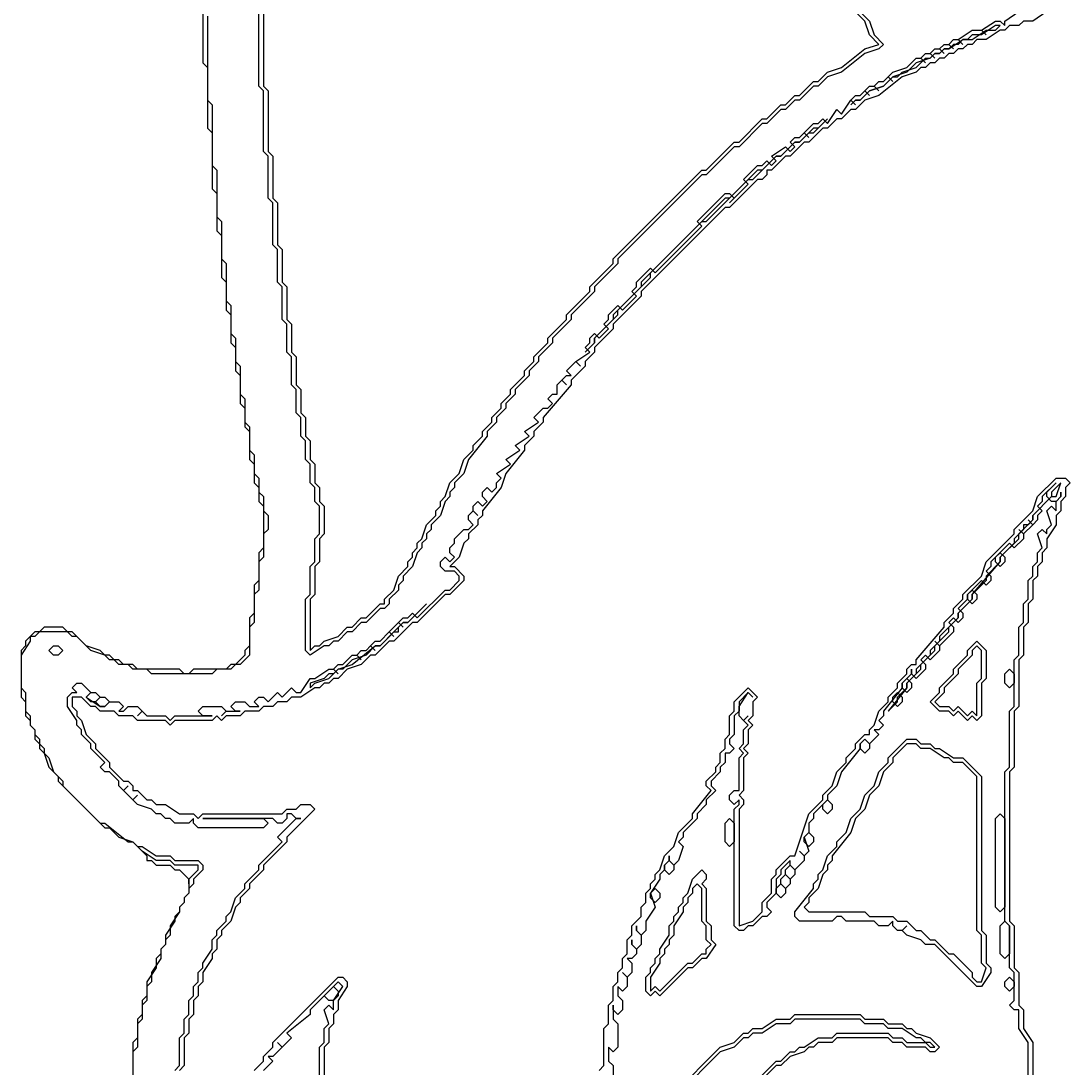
# Model space of a CAD drawing. Header units: millimetres. Extents: x 2 to 58.7, y 4.1 to 84.
# Drawn here: x 16.42 to 30.06, y 56.64 to 70.24 of the extents above; entities that cross this region are included whole.
import ezdxf

# ---------------------------------------------------------------- set-up
doc = ezdxf.new("R2010")
doc.units = ezdxf.units.MM
for name, color, linetype, true_color in [('CUT_OUTER', 1, 'Continuous', 0xa7a7a7), ('FILL_HAIR', 4, 'Continuous', 0x905530), ('FILL_SKIN', 2, 'Continuous', 0xfad3ab), ('FILL_WHITE', 3, 'Continuous', 0xf5f3f0), ('RAISED_METAL', 6, 'Continuous', 0xa7a7a7)]:
    doc.layers.add(name, color=color, linetype=linetype, true_color=true_color)

msp = doc.modelspace()

# ---------------------------------------------------------------- linework, layer by layer
at = {"layer": 'CUT_OUTER'}
msp.add_lwpolyline([(18.786, 72.848), (18.786, 69.697), (18.846, 69.636), (18.846, 68.848), (18.907, 68.788), (18.907, 68.061), (18.968, 68), (18.968, 67.515), (19.028, 67.455), (19.028, 66.909), (19.089, 66.848), (19.089, 66.485), (19.149, 66.424), (19.149, 66.061), (19.21, 66), (19.21, 65.697), (19.271, 65.636), (19.271, 65.273), (19.331, 65.212), (19.331, 64.97), (19.392, 64.909), (19.392, 64.545), (19.452, 64.485), (19.452, 64.242), (19.513, 64.182), (19.513, 64), (19.574, 63.939), (19.574, 63.394), (19.513, 63.333), (19.513, 62.97), (19.452, 62.909), (19.452, 62.545), (19.392, 62.485), (19.392, 62.121), (19.331, 62.061), (19.331, 62), (19.21, 61.879), (19.149, 61.879), (19.089, 61.818), (18.665, 61.818), (18.604, 61.758), (18.543, 61.758), (18.483, 61.818), (17.937, 61.818), (17.877, 61.879), (17.756, 61.879), (17.695, 61.939), (17.634, 61.939), (17.574, 62), (17.513, 62), (17.453, 62.061), (17.271, 62.121), (17.089, 62.303), (17.029, 62.303), (16.968, 62.364), (16.726, 62.364), (16.665, 62.303), (16.604, 62.303), (16.483, 62.182), (16.483, 62.121), (16.423, 62.061), (16.423, 61.455), (16.483, 61.394), (16.483, 61.212), (16.544, 61.152), (16.544, 61.091), (16.604, 61.03), (16.604, 60.909), (16.665, 60.848), (16.665, 60.788), (16.726, 60.727), (16.786, 60.545), (16.907, 60.424), (16.907, 60.364), (17.513, 59.758), (17.574, 59.758), (17.695, 59.636), (17.877, 59.576), (18.059, 59.394), (18.059, 59.333), (18.119, 59.333), (18.18, 59.273), (18.362, 59.273), (18.422, 59.212), (18.483, 59.212), (18.604, 59.091), (18.604, 58.909), (18.543, 58.848), (18.543, 58.788), (18.483, 58.727), (18.483, 58.667), (18.422, 58.606), (18.422, 58.545), (18.301, 58.364), (18.301, 58.242), (18.24, 58.182), (18.24, 58.121), (18.18, 58.061), (18.18, 57.939), (18.059, 57.758), (18.059, 57.576), (17.998, 57.515), (17.998, 57.333), (17.937, 57.273), (17.937, 57.03), (17.877, 56.97), (17.877, 56.606)], dxfattribs=at)
at = {"layer": 'FILL_HAIR'}
for points in [[(29.754, 70.364), (29.572, 70.242), (29.451, 70.242), (29.391, 70.182), (29.269, 70.182), (29.209, 70.121), (29.148, 70.121), (28.966, 70), (28.845, 70), (28.785, 69.939), (28.724, 69.939), (28.663, 69.879), (28.603, 69.879), (28.542, 69.818), (28.482, 69.818), (28.421, 69.758), (28.36, 69.758), (28.3, 69.697), (28.239, 69.697), (28.179, 69.636), (28.118, 69.636), (28.057, 69.576), (27.876, 69.515), (27.573, 69.273), (27.391, 69.212), (27.27, 69.091), (27.209, 69.091), (27.088, 68.97), (27.027, 68.97), (26.906, 68.848), (26.845, 68.848), (26.664, 68.667), (26.603, 68.667), (26.421, 68.485), (26.361, 68.485), (26.179, 68.303), (26.118, 68.303), (26.118, 68.242), (26.058, 68.182), (25.997, 68.182), (25.633, 67.818), (25.573, 67.818), (24.482, 66.727), (24.482, 66.667), (24.119, 66.303), (24.119, 66.242), (23.876, 66), (23.876, 65.939), (23.755, 65.818), (23.755, 65.758), (23.573, 65.576), (23.573, 65.515), (23.21, 65.091), (23.21, 65.03), (23.088, 64.909), (23.088, 64.848), (22.967, 64.727), (22.967, 64.667), (22.725, 64.364), (22.664, 64.182), (22.422, 63.879), (22.422, 63.818), (22.361, 63.758), (22.361, 63.697), (22.24, 63.576), (22.24, 63.515), (22.179, 63.455), (22.119, 63.273), (21.998, 63.152), (22.058, 63.152), (22.179, 63.03), (22.179, 62.97), (21.998, 62.788), (21.937, 62.788), (21.573, 62.424), (21.513, 62.424), (21.27, 62.182), (21.21, 62.182), (21.028, 62), (20.967, 62), (20.846, 61.879), (20.664, 61.818), (20.543, 61.697), (20.483, 61.697), (20.422, 61.636), (20.361, 61.636), (20.301, 61.576), (20.24, 61.576), (20.058, 61.455), (19.937, 61.455), (19.877, 61.394), (19.755, 61.394), (19.695, 61.333), (19.574, 61.333), (19.513, 61.273), (19.331, 61.273), (19.271, 61.212), (19.089, 61.212), (19.028, 61.152), (18.968, 61.212), (18.907, 61.152), (18.422, 61.152), (18.362, 61.091), (18.301, 61.152), (17.937, 61.152), (17.877, 61.212), (17.695, 61.212), (17.634, 61.273), (17.453, 61.273), (17.392, 61.333), (17.331, 61.333), (17.21, 61.455), (17.089, 61.455), (17.089, 61.333), (17.15, 61.273), (17.15, 61.212), (17.21, 61.152), (17.271, 60.97), (17.392, 60.848), (17.392, 60.788), (17.574, 60.606), (17.574, 60.545), (17.756, 60.364), (17.816, 60.364), (17.877, 60.303), (17.877, 60.242), (17.937, 60.242), (18.059, 60.121), (18.119, 60.121), (18.18, 60.061), (18.301, 60.061), (18.483, 59.939), (18.665, 59.939), (18.725, 59.879), (18.786, 59.939), (19.816, 59.939), (19.877, 60), (19.998, 60), (20.058, 60.061), (20.18, 60.061), (20.24, 60), (19.877, 59.636), (19.877, 59.576), (19.574, 59.273), (19.574, 59.212), (19.392, 59.03), (19.392, 58.97), (19.271, 58.848), (19.271, 58.788), (19.21, 58.727), (19.149, 58.545), (19.028, 58.424), (19.028, 58.364), (18.968, 58.303), (18.968, 58.182), (18.907, 58.121), (18.907, 58.061), (18.786, 57.879), (18.786, 57.758), (18.725, 57.697), (18.725, 57.576), (18.665, 57.515), (18.665, 57.333), (18.604, 57.273), (18.604, 57.091), (18.543, 57.03), (18.543, 56.667), (18.483, 56.606)], [(23.937, 56.606), (23.997, 56.667), (23.997, 57.152), (24.058, 57.212), (24.058, 57.455), (24.119, 57.515), (24.119, 57.697), (24.179, 57.758), (24.179, 57.879), (24.24, 57.939), (24.24, 58.061), (24.3, 58.121), (24.3, 58.303), (24.361, 58.364), (24.361, 58.485), (24.482, 58.606), (24.482, 58.727), (24.543, 58.788), (24.543, 58.909), (24.603, 58.97), (24.603, 59.03), (24.664, 59.091), (24.664, 59.152), (24.724, 59.212), (24.785, 59.394), (24.906, 59.515), (24.967, 59.697), (25.149, 59.879), (25.149, 59.939), (25.391, 60.242), (25.33, 60.303), (25.33, 60.364), (25.452, 60.485), (25.452, 60.545), (25.512, 60.606), (25.512, 60.727), (25.573, 60.788), (25.573, 60.909), (25.633, 60.97), (25.633, 61.212), (25.694, 61.273), (25.694, 61.394), (25.876, 61.576), (25.997, 61.455), (25.936, 61.394), (25.936, 61.212), (25.876, 61.152), (25.936, 61.091), (25.876, 61.03), (25.876, 60.848), (25.815, 60.788), (25.876, 60.727), (25.815, 60.667), (25.815, 60.242), (25.755, 60.182), (25.815, 60.121), (25.815, 60.061), (25.755, 60), (25.755, 58.485), (25.936, 58.545), (26.058, 58.667), (26.058, 58.788), (26.179, 58.909), (26.179, 59.091), (26.239, 59.152), (26.239, 59.212), (26.421, 59.394), (26.482, 59.394), (26.664, 59.939), (26.845, 60.121), (26.845, 60.182), (26.967, 60.303), (27.027, 60.485), (27.148, 60.606), (27.148, 60.667), (27.27, 60.788), (27.27, 60.848), (27.391, 60.97), (27.451, 60.97), (27.451, 61.03), (27.512, 61.091), (27.573, 61.273), (27.694, 61.394), (27.694, 61.455), (27.815, 61.576), (27.815, 61.636), (27.936, 61.758), (27.936, 61.818), (27.997, 61.879), (28.057, 61.879), (28.057, 61.939), (28.421, 62.364), (28.421, 62.424), (28.542, 62.545), (28.542, 62.606), (28.663, 62.727), (28.663, 62.788), (28.906, 63.03), (28.966, 63.212), (29.33, 63.576), (29.33, 63.636), (29.572, 63.879), (29.633, 64.061), (29.875, 64.303), (29.997, 64.303), (30.057, 64.242), (29.997, 64.182), (29.997, 64.061), (29.936, 64), (29.936, 63.879), (29.875, 63.818), (29.875, 63.697), (29.754, 63.515), (29.754, 63.394), (29.694, 63.333), (29.694, 63.212), (29.633, 63.152), (29.633, 63.03), (29.572, 62.97), (29.572, 62.727), (29.512, 62.667), (29.512, 62.424), (29.451, 62.364), (29.451, 62), (29.391, 61.939), (29.391, 61.333), (29.33, 61.273), (29.33, 60.545), (29.269, 60.485), (29.269, 58.545), (29.33, 58.485), (29.33, 57.939), (29.391, 57.879), (29.391, 57.455), (29.451, 57.394), (29.451, 57.152), (29.572, 56.97), (29.572, 56.545)], [(19.452, 56.606), (19.574, 56.727), (19.574, 56.788), (19.695, 56.909), (19.695, 56.97), (20.543, 57.818), (20.604, 57.818), (20.664, 57.758), (20.664, 57.697), (20.543, 57.515), (20.543, 57.394), (20.483, 57.333), (20.483, 57.212), (20.422, 57.152), (20.422, 56.97), (20.361, 56.909), (20.361, 56.303)]]:
    msp.add_lwpolyline(points, dxfattribs=at)
at = {"layer": 'FILL_SKIN'}
for points in [[(28.845, 62.121), (28.785, 62.061), (28.785, 62), (28.603, 61.818), (28.603, 61.758), (28.421, 61.576), (28.421, 61.515), (28.3, 61.394), (28.36, 61.333), (28.482, 61.333), (28.542, 61.273), (28.603, 61.333), (28.724, 61.212), (28.785, 61.273), (28.845, 61.212), (28.845, 61.636), (28.906, 61.697), (28.906, 62.061)], [(27.936, 60.848), (27.754, 60.667), (27.754, 60.606), (27.633, 60.485), (27.573, 60.303), (27.451, 60.182), (27.391, 60), (27.27, 59.879), (27.209, 59.697), (26.967, 59.394), (26.967, 59.333), (26.906, 59.273), (26.906, 59.212), (26.845, 59.152), (26.785, 58.97), (26.664, 58.848), (26.664, 58.788), (26.603, 58.727), (26.664, 58.667), (27.391, 58.667), (27.451, 58.606), (27.754, 58.606), (27.815, 58.545), (27.936, 58.545), (28.057, 58.424), (28.118, 58.424), (28.239, 58.303), (28.3, 58.303), (28.482, 58.121), (28.542, 58.121), (28.785, 57.879), (28.785, 57.818), (28.845, 57.758), (28.906, 57.758), (28.966, 57.939), (28.906, 58), (28.906, 58.364), (28.845, 58.424), (28.845, 60.424), (28.663, 60.606), (28.542, 60.606), (28.482, 60.667), (28.421, 60.667), (28.239, 60.788), (28.118, 60.788), (28.057, 60.848)], [(25.209, 59.03), (25.149, 58.97), (25.149, 58.909), (25.088, 58.848), (25.088, 58.788), (25.027, 58.727), (25.027, 58.667), (24.906, 58.485), (24.906, 58.364), (24.846, 58.303), (24.846, 58.242), (24.785, 58.182), (24.785, 58.121), (24.724, 58.061), (24.724, 58), (24.603, 57.818), (24.603, 57.636), (24.664, 57.697), (24.724, 57.636), (25.088, 58), (25.149, 58), (25.27, 58.121), (25.33, 58.121), (25.33, 58.182), (25.391, 58.242), (25.33, 58.303), (25.33, 58.485), (25.27, 58.545), (25.27, 58.97)]]:
    msp.add_lwpolyline(points, close=True, dxfattribs=at)
at = {"layer": 'FILL_WHITE'}
for points in [[(19.574, 73.091), (19.574, 69.394), (19.634, 69.333), (19.634, 68.545), (19.695, 68.485), (19.695, 67.939), (19.755, 67.879), (19.755, 67.333), (19.816, 67.273), (19.816, 66.848), (19.877, 66.788), (19.877, 66.364), (19.937, 66.303), (19.937, 65.939), (19.998, 65.879), (19.998, 65.515), (20.058, 65.455), (20.058, 65.152), (20.119, 65.091), (20.119, 64.848), (20.18, 64.788), (20.18, 64.545), (20.24, 64.485), (20.24, 64.242), (20.301, 64.182), (20.301, 64), (20.361, 63.939), (20.361, 63.576), (20.301, 63.515), (20.301, 63.212), (20.24, 63.152), (20.24, 62.788), (20.18, 62.727), (20.18, 62.061), (20.24, 62.121), (20.301, 62.121), (20.361, 62.182), (20.543, 62.242), (20.664, 62.364), (20.725, 62.364), (20.846, 62.485), (20.907, 62.485), (21.089, 62.667), (21.149, 62.667), (21.149, 62.727), (21.27, 62.848), (21.331, 63.03), (21.452, 63.152), (21.452, 63.212), (21.513, 63.273), (21.513, 63.333), (21.573, 63.394), (21.573, 63.455), (21.634, 63.515), (21.695, 63.697), (21.816, 63.818), (21.816, 63.879), (21.876, 63.939), (21.876, 64), (21.937, 64.061), (21.998, 64.242), (22.119, 64.364), (22.179, 64.545), (22.301, 64.667), (22.301, 64.727), (22.422, 64.848), (22.422, 64.909), (22.543, 65.03), (22.543, 65.091), (22.664, 65.212), (22.664, 65.273), (22.785, 65.394), (22.785, 65.455), (22.967, 65.636), (22.967, 65.697), (23.088, 65.818), (23.088, 65.879), (23.27, 66.061), (23.27, 66.121), (23.513, 66.364), (23.513, 66.424), (23.816, 66.727), (23.816, 66.788), (24.119, 67.091), (24.119, 67.152), (25.27, 68.303), (25.33, 68.303), (25.694, 68.667), (25.755, 68.667), (26.058, 68.97), (26.118, 68.97), (26.3, 69.152), (26.361, 69.152), (26.482, 69.273), (26.542, 69.273), (26.724, 69.455), (26.785, 69.455), (26.906, 69.576), (27.088, 69.636), (27.391, 69.879), (27.573, 69.939), (27.451, 70.061), (27.391, 70.242), (27.209, 70.424)], [(25.815, 56.303), (26.239, 56.727), (26.3, 56.727), (26.421, 56.848), (26.482, 56.848), (26.542, 56.909), (26.603, 56.909), (26.785, 57.03), (26.967, 57.03), (27.027, 57.091), (27.694, 57.091), (27.754, 57.03), (27.876, 57.03), (27.936, 56.97), (28.179, 56.97), (28.239, 56.909), (28.3, 56.909), (28.239, 56.97), (28.179, 56.97), (28.118, 57.03), (28.057, 57.03), (27.876, 57.152), (27.694, 57.152), (27.633, 57.212), (27.391, 57.212), (27.33, 57.273), (26.482, 57.273), (26.421, 57.212), (26.239, 57.212), (26.058, 57.091), (25.936, 57.091), (25.876, 57.03), (25.815, 57.03), (25.694, 56.909), (25.512, 56.848), (24.967, 56.303)]]:
    msp.add_lwpolyline(points, dxfattribs=at)
for points in [[(29.148, 70.182), (29.088, 70.182), (28.906, 70.061), (28.785, 70.061), (28.724, 70), (28.663, 70), (28.603, 69.939), (28.542, 69.939), (28.482, 69.879), (28.421, 69.879), (28.36, 69.818), (28.3, 69.818), (28.239, 69.758), (28.057, 69.697), (27.936, 69.576), (27.754, 69.515), (27.633, 69.394), (27.451, 69.333), (27.33, 69.212), (27.27, 69.212), (27.209, 69.152), (27.27, 69.212), (27.33, 69.212), (27.451, 69.333), (27.633, 69.394), (27.754, 69.515), (27.815, 69.515), (27.876, 69.576), (28.057, 69.636), (28.179, 69.758), (28.239, 69.758), (28.3, 69.818), (28.36, 69.818), (28.421, 69.879), (28.482, 69.879), (28.663, 70), (28.785, 70), (28.966, 70.121), (29.088, 70.121)], [(26.906, 68.97), (26.785, 68.848), (26.724, 68.848), (26.542, 68.667), (26.482, 68.667), (26.3, 68.485), (26.239, 68.485), (26.058, 68.303), (25.997, 68.303), (25.633, 67.939), (25.573, 67.939), (24.482, 66.848), (24.482, 66.788), (24.119, 66.424), (24.119, 66.364), (23.876, 66.121), (23.876, 66.061), (23.755, 65.939), (23.876, 66.061), (23.876, 66.121), (24.179, 66.424), (24.179, 66.485), (24.603, 66.909), (24.603, 66.97), (25.27, 67.636), (25.33, 67.636), (25.876, 68.182), (25.936, 68.182), (26.239, 68.485), (26.3, 68.485), (26.482, 68.667), (26.542, 68.667), (26.664, 68.788), (26.724, 68.788)], [(29.936, 64.242), (29.815, 64.121), (29.815, 64.061), (29.572, 63.818), (29.572, 63.758), (29.512, 63.697), (29.451, 63.697), (29.451, 63.636), (29.33, 63.515), (29.33, 63.455), (29.148, 63.273), (29.148, 63.212), (28.966, 63.03), (28.966, 62.97), (28.785, 62.788), (28.785, 62.727), (28.603, 62.545), (28.603, 62.485), (28.36, 62.242), (28.36, 62.182), (28.239, 62.061), (28.239, 62), (28.057, 61.818), (28.057, 61.758), (27.936, 61.636), (27.936, 61.576), (27.694, 61.273), (27.815, 61.394), (27.815, 61.455), (27.936, 61.576), (27.936, 61.636), (28.118, 61.818), (28.118, 61.879), (28.3, 62.061), (28.3, 62.121), (28.482, 62.303), (28.482, 62.364), (28.603, 62.485), (28.603, 62.545), (28.785, 62.727), (28.785, 62.788), (29.148, 63.212), (29.148, 63.273), (29.391, 63.515), (29.391, 63.576), (29.572, 63.758), (29.572, 63.818), (29.815, 64.061), (29.875, 64.061)], [(21.695, 62.667), (21.452, 62.424), (21.392, 62.424), (21.089, 62.121), (21.028, 62.121), (20.907, 62), (20.725, 61.939), (20.604, 61.818), (20.543, 61.818), (20.483, 61.758), (20.422, 61.758), (20.361, 61.697), (20.18, 61.636), (20.18, 61.576), (20.24, 61.636), (20.422, 61.697), (20.543, 61.818), (20.725, 61.879), (21.028, 62.121), (21.089, 62.121), (21.27, 62.303), (21.331, 62.303), (21.331, 62.364), (21.392, 62.424), (21.452, 62.424)], [(17.998, 59.455), (18.059, 59.394), (18.059, 59.333), (18.119, 59.333), (18.18, 59.273), (18.362, 59.273), (18.422, 59.212), (18.483, 59.212), (18.604, 59.091), (18.604, 59.03), (18.604, 59.091), (18.725, 59.212), (18.725, 59.273), (18.422, 59.273), (18.362, 59.333), (18.18, 59.333)]]:
    msp.add_lwpolyline(points, close=True, dxfattribs=at)
at = {"layer": 'RAISED_METAL'}
for points in [[(27.27, 70.424), (27.451, 70.242), (27.512, 70.061), (27.633, 69.939), (27.573, 69.879), (27.391, 69.818), (27.088, 69.576), (26.906, 69.515), (26.785, 69.394), (26.724, 69.394), (26.542, 69.212), (26.482, 69.212), (26.361, 69.091), (26.3, 69.091), (26.118, 68.909), (26.058, 68.909), (25.755, 68.606), (25.694, 68.606), (25.33, 68.242), (25.27, 68.242), (24.179, 67.152), (24.179, 67.091), (23.876, 66.788), (23.876, 66.727), (23.573, 66.424), (23.573, 66.364), (23.331, 66.121), (23.331, 66.061), (23.149, 65.879), (23.149, 65.818), (23.028, 65.697), (23.028, 65.636), (22.846, 65.455), (22.846, 65.394), (22.725, 65.273), (22.725, 65.212), (22.604, 65.091), (22.604, 65.03), (22.482, 64.909), (22.482, 64.848), (22.24, 64.545), (22.179, 64.364), (22.058, 64.242), (22.058, 64.182), (21.998, 64.121), (21.998, 64.061), (21.937, 64), (21.876, 63.818), (21.755, 63.697), (21.755, 63.636), (21.695, 63.576), (21.695, 63.515), (21.634, 63.455), (21.634, 63.394), (21.573, 63.333), (21.513, 63.152), (21.392, 63.03), (21.392, 62.97), (21.331, 62.909), (21.331, 62.848), (21.21, 62.727), (21.21, 62.667), (21.149, 62.606), (21.089, 62.606), (20.907, 62.424), (20.846, 62.424), (20.725, 62.303), (20.664, 62.303), (20.543, 62.182), (20.483, 62.182), (20.422, 62.121), (20.361, 62.121), (20.18, 62), (20.119, 62.061), (20.119, 62.727), (20.18, 62.788), (20.18, 63.152), (20.24, 63.212), (20.24, 63.515), (20.301, 63.576), (20.301, 63.939), (20.24, 64), (20.24, 64.182), (20.18, 64.242), (20.18, 64.485), (20.119, 64.545), (20.119, 64.788), (20.058, 64.848), (20.058, 65.091), (19.998, 65.152), (19.998, 65.455), (19.937, 65.515), (19.937, 65.879), (19.877, 65.939), (19.877, 66.303), (19.816, 66.364), (19.816, 66.788), (19.755, 66.848), (19.755, 67.273), (19.695, 67.333), (19.695, 67.879), (19.634, 67.939), (19.634, 68.485), (19.574, 68.545), (19.574, 69.333), (19.513, 69.394), (19.513, 73.091)], [(18.422, 56.606), (18.483, 56.667), (18.483, 57.03), (18.543, 57.091), (18.543, 57.273), (18.604, 57.333), (18.604, 57.515), (18.665, 57.576), (18.665, 57.697), (18.725, 57.758), (18.725, 57.879), (18.786, 57.939), (18.786, 58), (18.907, 58.182), (18.907, 58.303), (18.968, 58.364), (18.968, 58.424), (19.089, 58.545), (19.089, 58.606), (19.149, 58.667), (19.21, 58.848), (19.331, 58.97), (19.331, 59.03), (19.513, 59.212), (19.513, 59.273), (19.816, 59.576), (19.755, 59.636), (19.998, 59.879), (20.058, 59.879), (19.998, 59.879), (19.937, 59.939), (19.877, 59.939), (19.877, 59.879), (19.816, 59.818), (19.755, 59.818), (19.695, 59.879), (18.786, 59.879), (19.574, 59.879), (19.634, 59.818), (19.574, 59.758), (18.725, 59.758), (18.665, 59.818), (18.665, 59.879), (18.604, 59.818), (18.422, 59.818), (18.362, 59.879), (18.301, 59.879), (18.24, 59.939), (18.18, 59.939), (18.119, 60), (17.937, 60.061), (17.877, 60.121), (17.937, 60.182), (17.877, 60.121), (17.756, 60.242), (17.816, 60.303), (17.756, 60.242), (17.695, 60.303), (17.695, 60.364), (17.574, 60.485), (17.513, 60.485), (17.453, 60.545), (17.513, 60.606), (17.331, 60.788), (17.331, 60.848), (17.21, 60.97), (17.21, 61.03), (17.15, 61.091), (17.15, 61.152), (17.029, 61.333), (17.029, 61.455), (17.089, 61.515), (17.15, 61.515), (17.089, 61.576), (17.15, 61.636), (17.21, 61.636), (17.331, 61.515), (17.271, 61.455), (17.453, 61.333), (17.513, 61.333), (17.574, 61.394), (17.695, 61.394), (17.756, 61.333), (17.695, 61.273), (17.756, 61.273), (17.816, 61.333), (17.937, 61.333), (17.998, 61.273), (17.937, 61.212), (17.998, 61.273), (18.059, 61.212), (18.301, 61.212), (18.362, 61.152), (18.422, 61.212), (18.907, 61.212), (18.786, 61.212), (18.725, 61.273), (18.786, 61.333), (19.028, 61.333), (19.089, 61.273), (19.028, 61.212), (19.089, 61.273), (19.271, 61.273), (19.21, 61.273), (19.149, 61.333), (19.21, 61.394), (19.331, 61.394), (19.392, 61.333), (19.513, 61.333), (19.452, 61.394), (19.513, 61.455), (19.574, 61.455), (19.634, 61.394), (19.755, 61.515), (19.816, 61.455), (19.937, 61.576), (19.998, 61.515), (20.058, 61.515), (20.18, 61.697), (20.24, 61.697), (20.422, 61.818), (20.483, 61.818), (20.543, 61.758), (20.483, 61.818), (20.543, 61.879), (20.604, 61.879), (20.725, 62), (20.786, 62), (20.846, 61.939), (20.786, 62), (20.846, 62.061), (20.907, 62.061), (20.967, 62.121), (21.028, 62.061), (20.967, 62.121), (21.028, 62.182), (21.089, 62.182), (21.21, 62.303), (21.27, 62.242), (21.21, 62.303), (21.331, 62.424), (21.392, 62.364), (21.331, 62.424), (21.392, 62.485), (21.452, 62.485), (21.513, 62.545), (21.573, 62.485), (21.937, 62.848), (21.998, 62.848), (22.119, 62.97), (22.119, 63.03), (22.058, 63.091), (21.937, 63.091), (21.876, 63.152), (21.876, 63.212), (21.937, 63.273), (21.998, 63.212), (22.058, 63.273), (21.998, 63.333), (21.998, 63.394), (22.058, 63.455), (22.058, 63.515), (22.179, 63.636), (22.24, 63.636), (22.301, 63.697), (22.24, 63.758), (22.24, 63.818), (22.301, 63.879), (22.361, 63.818), (22.301, 63.879), (22.301, 63.939), (22.361, 64), (22.422, 63.939), (22.482, 64), (22.422, 64.061), (22.422, 64.121), (22.482, 64.182), (22.543, 64.121), (22.604, 64.182), (22.604, 64.242), (22.664, 64.303), (22.604, 64.364), (22.785, 64.485), (22.725, 64.545), (22.907, 64.667), (22.846, 64.727), (23.028, 64.848), (22.967, 64.909), (23.149, 65.03), (23.088, 65.091), (23.21, 65.212), (23.27, 65.212), (23.331, 65.273), (23.27, 65.333), (23.331, 65.394), (23.391, 65.394), (23.391, 65.515), (23.452, 65.576), (23.513, 65.515), (23.452, 65.576), (23.513, 65.636), (23.573, 65.636), (23.513, 65.697), (23.634, 65.818), (23.694, 65.758), (23.634, 65.818), (23.816, 65.939), (23.755, 66), (23.816, 66.061), (23.816, 66.121), (23.876, 66.182), (23.937, 66.121), (24.058, 66.242), (23.997, 66.303), (24.058, 66.364), (24.058, 66.424), (24.179, 66.545), (24.24, 66.485), (24.421, 66.667), (24.361, 66.727), (24.421, 66.788), (24.421, 66.848), (24.603, 67.03), (24.664, 66.97), (25.27, 67.576), (25.209, 67.636), (25.573, 68), (25.633, 68), (25.694, 67.939), (25.633, 67.879), (25.876, 68.121), (25.815, 68.182), (25.997, 68.364), (26.058, 68.364), (26.118, 68.424), (26.179, 68.364), (26.239, 68.424), (26.179, 68.485), (26.361, 68.606), (26.421, 68.545), (26.482, 68.606), (26.421, 68.667), (26.482, 68.727), (26.542, 68.727), (26.603, 68.788), (26.664, 68.727), (26.603, 68.788), (26.724, 68.909), (26.785, 68.909), (26.845, 68.97), (26.906, 68.909), (27.027, 69.091), (27.088, 69.03), (27.209, 69.212), (27.27, 69.152), (27.209, 69.212), (27.27, 69.273), (27.33, 69.273), (27.391, 69.333), (27.451, 69.273), (27.391, 69.333), (27.451, 69.394), (27.512, 69.394), (27.573, 69.333), (27.512, 69.394), (27.573, 69.455), (27.633, 69.455), (27.694, 69.515), (27.754, 69.455), (27.694, 69.515), (27.754, 69.576), (27.936, 69.636), (28.057, 69.758), (28.118, 69.758), (28.179, 69.697), (28.118, 69.758), (28.179, 69.818), (28.239, 69.818), (28.3, 69.758), (28.239, 69.818), (28.3, 69.879), (28.36, 69.879), (28.421, 69.818), (28.36, 69.879), (28.421, 69.939), (28.482, 69.939), (28.542, 69.879), (28.482, 69.939), (28.542, 70), (28.603, 70), (28.663, 69.939), (28.603, 70), (28.785, 70.121), (28.906, 70.121), (28.966, 70.061), (28.906, 70.121), (29.088, 70.242), (29.148, 70.242), (29.209, 70.182), (29.209, 70.242), (29.391, 70.364)], [(18.846, 70.303), (18.846, 69.212), (18.907, 69.152), (18.907, 68.364), (18.968, 68.303), (18.968, 67.697), (19.028, 67.636), (19.028, 67.152), (19.089, 67.091), (19.089, 66.606), (19.149, 66.545), (19.149, 66.182), (19.21, 66.121), (19.21, 65.818), (19.271, 65.758), (19.271, 65.394), (19.331, 65.333), (19.331, 65.03), (19.392, 64.97), (19.392, 64.667), (19.452, 64.606), (19.452, 64.364), (19.513, 64.303), (19.513, 64.121), (19.574, 64.061), (19.574, 63.879), (19.634, 63.818), (19.634, 63.636), (19.574, 63.576), (19.574, 63.273), (19.513, 63.212), (19.513, 62.848), (19.452, 62.788), (19.452, 62.424), (19.392, 62.364), (19.392, 62), (19.271, 61.879), (19.21, 61.879), (19.149, 61.818), (18.968, 61.818), (18.907, 61.758), (18.119, 61.758), (18.059, 61.818), (17.877, 61.818), (17.816, 61.879), (17.695, 61.879), (17.634, 61.939), (17.574, 61.939), (17.513, 62), (17.331, 62.061), (17.15, 62.242), (17.089, 62.242), (17.029, 62.303), (16.665, 62.303), (16.604, 62.242), (16.544, 62.242), (16.544, 62.182), (16.423, 62), (16.423, 61.576), (16.483, 61.515), (16.483, 61.273), (16.544, 61.212), (16.544, 61.091), (16.604, 61.03), (16.604, 60.97), (16.665, 60.909), (16.665, 60.848), (16.726, 60.788), (16.726, 60.727), (16.786, 60.667), (16.847, 60.485), (16.968, 60.364), (16.968, 60.303), (17.453, 59.818), (17.513, 59.818), (17.816, 59.576), (17.877, 59.576), (17.937, 59.515), (17.998, 59.515), (18.18, 59.394), (18.362, 59.394), (18.422, 59.333), (18.725, 59.333), (18.786, 59.273), (18.786, 59.212), (18.665, 59.091), (18.665, 59.03), (18.604, 58.97), (18.604, 58.909), (18.543, 58.848), (18.543, 58.788), (18.483, 58.727), (18.483, 58.667), (18.362, 58.485), (18.362, 58.364), (18.301, 58.303), (18.301, 58.242), (18.24, 58.182), (18.24, 58.061), (18.119, 57.879), (18.119, 57.758), (18.059, 57.697), (18.059, 57.515), (17.998, 57.455), (17.998, 57.273), (17.937, 57.212), (17.937, 56.909), (17.877, 56.848), (17.877, 55.697)], [(29.512, 56.545), (29.512, 56.97), (29.391, 57.152), (29.391, 57.394), (29.33, 57.394), (29.269, 57.455), (29.33, 57.515), (29.33, 57.879), (29.269, 57.939), (29.269, 58.485), (29.209, 58.545), (29.209, 60.485), (29.269, 60.545), (29.269, 61.273), (29.33, 61.333), (29.33, 61.939), (29.391, 62), (29.391, 62.364), (29.451, 62.424), (29.451, 62.667), (29.512, 62.727), (29.512, 62.97), (29.572, 63.03), (29.572, 63.152), (29.633, 63.212), (29.633, 63.333), (29.694, 63.394), (29.633, 63.576), (29.694, 63.636), (29.754, 63.576), (29.754, 63.636), (29.815, 63.697), (29.754, 63.879), (29.815, 63.939), (29.875, 63.879), (29.875, 64), (29.936, 64.061), (29.936, 64.121), (29.936, 64.061), (29.875, 64), (29.815, 64), (29.754, 64.061), (29.754, 64.121), (29.875, 64.242), (29.694, 64.061), (29.694, 64), (29.633, 63.939), (29.694, 63.879), (29.633, 63.818), (29.633, 63.758), (29.572, 63.697), (29.512, 63.758), (29.572, 63.697), (29.451, 63.576), (29.391, 63.636), (29.451, 63.576), (29.451, 63.515), (29.33, 63.394), (29.269, 63.455), (29.027, 63.212), (29.027, 63.152), (28.966, 63.091), (29.027, 63.03), (29.027, 62.97), (28.966, 62.909), (28.906, 62.97), (28.724, 62.788), (28.724, 62.727), (28.603, 62.606), (28.663, 62.545), (28.663, 62.485), (28.603, 62.424), (28.542, 62.485), (28.482, 62.424), (28.542, 62.364), (28.542, 62.303), (28.36, 62.121), (28.3, 62.182), (28.36, 62.121), (28.36, 62.061), (28.239, 61.939), (28.179, 62), (28.118, 61.939), (28.179, 61.879), (28.179, 61.818), (28.057, 61.697), (27.997, 61.758), (27.997, 61.818), (27.997, 61.758), (27.876, 61.636), (27.876, 61.576), (27.633, 61.273), (27.633, 61.212), (27.573, 61.152), (27.633, 61.091), (27.573, 61.03), (27.512, 61.03), (27.573, 60.97), (27.451, 60.848), (27.391, 60.909), (27.33, 60.848), (27.33, 60.788), (27.088, 60.485), (27.027, 60.303), (26.906, 60.182), (26.906, 60.121), (26.724, 59.939), (26.724, 59.879), (26.664, 59.818), (26.664, 59.697), (26.603, 59.636), (26.664, 59.455), (26.603, 59.394), (26.542, 59.455), (26.603, 59.394), (26.603, 59.333), (26.482, 59.212), (26.421, 59.273), (26.421, 59.333), (26.3, 59.212), (26.3, 59.152), (26.239, 59.091), (26.239, 58.909), (26.118, 58.788), (26.118, 58.727), (26.179, 58.667), (26.118, 58.606), (26.058, 58.606), (25.936, 58.485), (25.876, 58.485), (25.815, 58.424), (25.755, 58.424), (25.694, 58.485), (25.694, 60), (25.755, 60.061), (25.755, 60.121), (25.694, 60.061), (25.633, 60.121), (25.633, 60.182), (25.694, 60.242), (25.755, 60.242), (25.755, 60.667), (25.815, 60.727), (25.755, 60.788), (25.815, 60.848), (25.815, 61.03), (25.876, 61.091), (25.815, 61.152), (25.876, 61.212), (25.815, 61.152), (25.755, 61.212), (25.755, 61.333), (25.876, 61.515), (25.936, 61.455), (25.876, 61.515), (25.755, 61.394), (25.755, 61.273), (25.694, 61.212), (25.694, 60.97), (25.633, 60.909), (25.633, 60.848), (25.694, 60.788), (25.633, 60.727), (25.573, 60.727), (25.573, 60.606), (25.512, 60.545), (25.512, 60.485), (25.391, 60.364), (25.391, 60.303), (25.452, 60.242), (25.33, 60.121), (25.33, 60.061), (25.209, 59.939), (25.209, 59.879), (25.027, 59.697), (25.027, 59.636), (24.967, 59.576), (25.027, 59.515), (24.967, 59.333), (24.906, 59.273), (24.846, 59.333), (24.846, 59.394), (24.846, 59.333), (24.785, 59.273), (24.785, 59.212), (24.724, 59.152), (24.724, 59.091), (24.603, 58.909), (24.664, 58.727), (24.543, 58.545), (24.543, 58.424), (24.482, 58.364), (24.421, 58.424), (24.421, 58.485), (24.421, 58.424), (24.482, 58.364), (24.482, 58.242), (24.421, 58.182), (24.361, 58.242), (24.361, 58.303), (24.361, 58.242), (24.421, 58.182), (24.421, 58.121), (24.361, 58.061), (24.3, 58.061), (24.361, 58), (24.361, 57.879), (24.3, 57.818), (24.24, 57.879), (24.3, 57.818), (24.3, 57.697), (24.24, 57.636), (24.179, 57.697), (24.179, 57.576), (24.24, 57.515), (24.24, 57.394), (24.179, 57.333), (24.119, 57.394), (24.119, 57.455), (24.119, 57.273), (24.179, 57.212), (24.179, 56.909), (24.119, 56.848), (24.058, 56.909), (24.058, 56.727), (24.119, 56.667), (24.119, 56.182)], [(20.301, 56.303), (20.301, 56.909), (20.361, 56.97), (20.361, 57.152), (20.422, 57.212), (20.361, 57.394), (20.422, 57.455), (20.483, 57.394), (20.483, 57.515), (20.604, 57.697), (20.543, 57.758), (20.18, 57.394), (20.18, 57.333), (19.877, 57.091), (19.937, 57.03), (19.816, 56.909), (19.755, 56.97), (19.816, 56.909), (19.695, 56.788), (19.634, 56.788), (19.695, 56.727), (19.574, 56.606)], [(24.906, 56.303), (25.512, 56.909), (25.694, 56.97), (25.815, 57.091), (25.876, 57.091), (25.936, 57.152), (26.058, 57.152), (26.239, 57.273), (26.421, 57.273), (26.482, 57.333), (27.33, 57.333), (27.391, 57.273), (27.633, 57.273), (27.694, 57.212), (27.876, 57.212), (27.936, 57.152), (27.997, 57.152), (28.057, 57.091), (28.239, 57.03), (28.36, 56.909), (28.3, 56.848), (28.239, 56.848), (28.179, 56.909), (27.936, 56.909), (27.876, 56.97), (27.754, 56.97), (27.694, 57.03), (27.027, 57.03), (26.967, 56.97), (26.785, 56.97), (26.724, 56.909), (26.664, 56.909), (26.603, 56.848), (26.421, 56.788), (26.3, 56.667), (26.239, 56.667), (25.876, 56.303)]]:
    msp.add_lwpolyline(points, dxfattribs=at)
for points in [[(29.088, 63.273), (29.148, 63.333), (29.209, 63.273), (29.209, 63.212), (29.148, 63.152), (29.088, 63.212)], [(28.724, 62.788), (28.785, 62.848), (28.845, 62.788), (28.845, 62.727), (28.785, 62.667), (28.724, 62.727)], [(28.845, 62.182), (28.966, 62.061), (28.966, 61.697), (28.906, 61.636), (28.906, 61.212), (28.845, 61.152), (28.785, 61.212), (28.724, 61.152), (28.603, 61.273), (28.542, 61.212), (28.482, 61.273), (28.36, 61.273), (28.239, 61.394), (28.36, 61.515), (28.36, 61.576), (28.542, 61.758), (28.542, 61.818), (28.724, 62), (28.724, 62.061)], [(16.786, 62.061), (16.847, 62.121), (16.907, 62.121), (16.968, 62.061), (16.907, 62), (16.847, 62)], [(29.269, 61.818), (29.33, 61.758), (29.33, 61.636), (29.269, 61.576), (29.209, 61.636), (29.209, 61.758)], [(27.876, 61.636), (27.936, 61.697), (27.997, 61.636), (27.997, 61.576), (27.936, 61.515), (27.876, 61.576)], [(17.271, 61.455), (17.331, 61.515), (17.392, 61.515), (17.453, 61.455), (17.392, 61.394), (17.331, 61.394)], [(27.754, 61.455), (27.815, 61.515), (27.876, 61.455), (27.876, 61.394), (27.815, 61.333), (27.754, 61.394)], [(17.392, 61.394), (17.453, 61.455), (17.513, 61.455), (17.574, 61.394), (17.513, 61.333), (17.453, 61.333)], [(27.936, 60.909), (28.057, 60.909), (28.118, 60.848), (28.239, 60.848), (28.3, 60.788), (28.36, 60.788), (28.542, 60.667), (28.663, 60.667), (28.906, 60.424), (28.906, 58.424), (28.966, 58.364), (28.966, 58), (29.027, 57.939), (29.027, 57.879), (28.906, 57.697), (28.845, 57.697), (28.3, 58.242), (28.179, 58.242), (28.118, 58.303), (27.936, 58.364), (27.876, 58.424), (27.936, 58.485), (27.876, 58.424), (27.815, 58.424), (27.754, 58.485), (27.754, 58.545), (27.694, 58.485), (27.573, 58.485), (27.512, 58.545), (27.148, 58.545), (27.088, 58.606), (27.027, 58.606), (26.967, 58.545), (26.542, 58.545), (26.482, 58.606), (26.482, 58.667), (26.724, 58.97), (26.724, 59.03), (26.785, 59.091), (26.785, 59.152), (26.845, 59.212), (26.906, 59.394), (27.027, 59.515), (27.027, 59.576), (27.148, 59.697), (27.209, 59.879), (27.33, 60), (27.391, 60.182), (27.512, 60.303), (27.573, 60.485), (27.694, 60.606), (27.694, 60.667)], [(27.33, 60.848), (27.391, 60.909), (27.451, 60.848), (27.451, 60.788), (27.391, 60.727), (27.33, 60.788)], [(26.845, 60.061), (26.906, 60.121), (26.967, 60.061), (26.967, 60), (26.906, 59.939), (26.845, 60)], [(25.633, 59.879), (25.694, 59.818), (25.694, 59.576), (25.633, 59.515), (25.573, 59.576), (25.573, 59.818)], [(29.148, 59.939), (29.209, 59.879), (29.209, 58.727), (29.148, 58.667), (29.088, 58.727), (29.088, 59.879)], [(26.603, 59.636), (26.664, 59.697), (26.724, 59.636), (26.724, 59.576), (26.664, 59.515), (26.603, 59.576)], [(24.785, 59.273), (24.846, 59.333), (24.906, 59.273), (24.906, 59.212), (24.846, 59.152), (24.785, 59.212)], [(25.27, 59.212), (25.33, 59.152), (25.33, 59.091), (25.27, 59.03), (25.33, 58.97), (25.33, 58.545), (25.391, 58.485), (25.391, 58.303), (25.452, 58.242), (25.33, 58.061), (25.27, 58.061), (25.149, 57.939), (25.088, 57.939), (24.724, 57.576), (24.664, 57.636), (24.603, 57.576), (24.543, 57.636), (24.543, 57.818), (24.603, 57.879), (24.603, 57.939), (24.664, 58), (24.664, 58.061), (24.724, 58.121), (24.724, 58.182), (24.846, 58.364), (24.846, 58.485), (24.906, 58.545), (24.906, 58.606), (24.967, 58.667), (24.967, 58.727), (25.027, 58.788), (25.027, 58.848), (25.088, 58.909), (25.149, 59.091)], [(26.361, 59.212), (26.421, 59.273), (26.482, 59.212), (26.482, 59.152), (26.421, 59.091), (26.361, 59.152)], [(26.3, 59.091), (26.361, 59.152), (26.421, 59.091), (26.421, 59.03), (26.361, 58.97), (26.3, 59.03)], [(24.603, 58.909), (24.664, 58.97), (24.724, 58.909), (24.724, 58.848), (24.664, 58.788), (24.603, 58.848)], [(26.239, 58.97), (26.3, 59.03), (26.361, 58.97), (26.361, 58.909), (26.3, 58.848), (26.239, 58.909)], [(29.209, 58.545), (29.269, 58.485), (29.269, 58.121), (29.209, 58.061), (29.148, 58.121), (29.148, 58.485)], [(29.209, 57.758), (29.269, 57.818), (29.33, 57.758), (29.33, 57.697), (29.269, 57.636), (29.209, 57.697)], [(20.361, 57.576), (20.483, 57.697), (20.543, 57.636), (20.543, 57.576), (20.483, 57.515), (20.422, 57.515)]]:
    msp.add_lwpolyline(points, close=True, dxfattribs=at)

doc.saveas('drawing.dxf')
